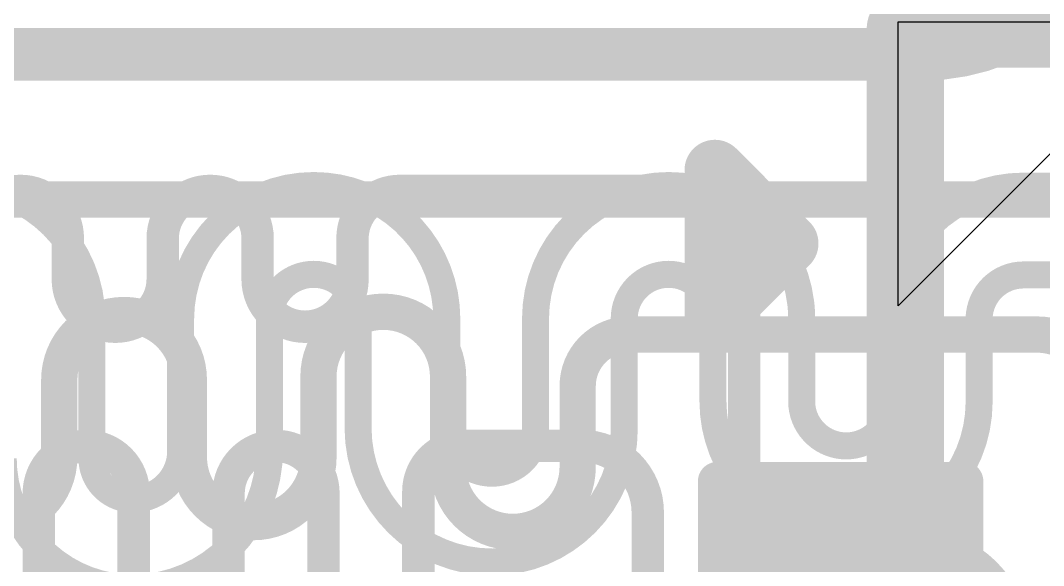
# Model space of a CAD drawing. Header units: inches. Extents: x -6 to 284, y -12 to 154.
# Drawn here: x 65.812 to 69.181, y 14.544 to 16.337 of the extents above; entities that cross this region are included whole.
import ezdxf

# ---------------------------------------------------------------- set-up
doc = ezdxf.new("R2010")
doc.units = ezdxf.units.IN
for name, color, linetype in [('Bottom Layer', 5, 'Continuous'), ('Bottom Overlay', 54, 'Continuous'), ('Bottom Paste', 16, 'Continuous'), ('Bottom Solder', 6, 'Continuous'), ('Signal L1', 76, 'Continuous'), ('Signal L2', 6, 'Continuous'), ('Top Layer', 1, 'Continuous'), ('Top Overlay', 2, 'Continuous')]:
    doc.layers.add(name, color=color, linetype=linetype)

# ---------------------------------------------------------------- blocks, each defined once
blk = doc.blocks.new('C___0402_B_100')
at = {"layer": 'Bottom Layer'}
for points in [[(-0.2413, 0.3175), (-0.2412999999999999, -0.3175), (-0.6985, -0.3175), (-0.6985, 0.3175)], [(0.6985, 0.3175), (0.6985, -0.3175), (0.2413, -0.3175), (0.2412999999999999, 0.3175)]]:
    blk.add_hatch(color=5, dxfattribs=at).paths.add_polyline_path(points)
at = {"layer": 'Bottom Paste'}
for points in [[(-0.2413, 0.3175), (-0.2412999999999999, -0.3175), (-0.6985, -0.3175), (-0.6985, 0.3175)], [(0.6985, 0.3175), (0.6985, -0.3175), (0.2413, -0.3175), (0.2412999999999999, 0.3175)]]:
    blk.add_hatch(color=16, dxfattribs=at).paths.add_polyline_path(points)
at = {"layer": 'Bottom Solder'}
for points in [[(-0.18130012, 0.37749988), (-0.18130012, -0.37749988), (-0.7584998799999999, -0.37749988), (-0.7584998799999999, 0.37749988)], [(0.7584998799999999, 0.37749988), (0.7584998799999999, -0.37749988), (0.18130012, -0.37749988), (0.18130012, 0.37749988)]]:
    blk.add_hatch(color=6, dxfattribs=at).paths.add_polyline_path(points)
at = {"layer": 'Bottom Overlay'}
for points in [[(-0.7874, -0.4064, 0.127, 0.127, 0), (-0.7874, 0.4064, 0.127, 0.127, 0)], [(-0.2794, 0.4064, 0.127, 0.127, 0), (-0.7874, 0.4064, 0.127, 0.127, 0)], [(0.7874, 0.4064, 0.127, 0.127, 0), (0.2794, 0.4064, 0.127, 0.127, 0)], [(0.7874, -0.4064, 0.127, 0.127, 0), (0.7874, 0.4064, 0.127, 0.127, 0)], [(-0.2794, -0.4064, 0.127, 0.127, 0), (-0.7874, -0.4064, 0.127, 0.127, 0)], [(0.7874, -0.4064, 0.127, 0.127, 0), (0.2794, -0.4064, 0.127, 0.127, 0)]]:
    blk.add_lwpolyline(points, format="xyseb", dxfattribs=at)
for points in [[(-0.8191499999999999, 0.4064, 0.0635, 0.0635, 1), (-0.7556499999999999, 0.4064, 0.0635, 0.0635, 1)], [(-0.8191499999999999, 0.4064, 0.0635, 0.0635, 1), (-0.7556499999999999, 0.4064, 0.0635, 0.0635, 1)], [(-0.31115, 0.4064, 0.0635, 0.0635, 1), (-0.24765, 0.4064, 0.0635, 0.0635, 1)], [(0.24765, 0.4064, 0.0635, 0.0635, 1), (0.31115, 0.4064, 0.0635, 0.0635, 1)], [(0.7556499999999999, 0.4064, 0.0635, 0.0635, 1), (0.8191499999999999, 0.4064, 0.0635, 0.0635, 1)], [(0.7556499999999999, 0.4064, 0.0635, 0.0635, 1), (0.8191499999999999, 0.4064, 0.0635, 0.0635, 1)], [(-0.8191499999999999, -0.4064, 0.0635, 0.0635, 1), (-0.7556499999999999, -0.4064, 0.0635, 0.0635, 1)], [(-0.8191499999999999, -0.4064, 0.0635, 0.0635, 1), (-0.7556499999999999, -0.4064, 0.0635, 0.0635, 1)], [(-0.31115, -0.4064, 0.0635, 0.0635, 1), (-0.24765, -0.4064, 0.0635, 0.0635, 1)], [(0.24765, -0.4064, 0.0635, 0.0635, 1), (0.31115, -0.4064, 0.0635, 0.0635, 1)], [(0.7556499999999999, -0.4064, 0.0635, 0.0635, 1), (0.8191499999999999, -0.4064, 0.0635, 0.0635, 1)], [(0.7556499999999999, -0.4064, 0.0635, 0.0635, 1), (0.8191499999999999, -0.4064, 0.0635, 0.0635, 1)]]:
    blk.add_lwpolyline(points, format="xyseb", close=True, dxfattribs=at)
blk = doc.blocks.new('200_WFBGA__10_15__127')
at = {"layer": 'Top Overlay'}
for p, q in [((-4.16528504, 7.599984799999999), (-5.099989799999999, 6.66528004)), ((-5.099989799999999, 6.66528004), (-5.099989799999999, 7.599984799999999)), ((-5.099989799999999, 7.599984799999999), (-4.16528504, 7.599984799999999))]:
    blk.add_line(p, q, dxfattribs=at)
for points in [[(-5.07619, 7.576185, 0.254, 0.254, 0), (5.07619, 7.576185, 0.254, 0.254, 0)], [(-5.07619, -7.576185, 0.254, 0.254, 0), (-5.07619, 7.576185, 0.254, 0.254, 0)], [(-5.703021359999999, 6.64750512, 0.127, 0.127, 0), (-5.703021359999999, 7.1116952, 0.127, 0.127, 0)], [(-5.703021359999999, 7.1116952, 0.127, 0.127, 0), (-5.46194488, 6.87061872, 0.127, 0.127, 0)]]:
    blk.add_lwpolyline(points, format="xyseb", dxfattribs=at)
for points in [[(-5.13969, 7.576185, 0.127, 0.127, 1), (-5.01269, 7.576185, 0.127, 0.127, 1)], [(-5.13969, 7.576185, 0.127, 0.127, 1), (-5.01269, 7.576185, 0.127, 0.127, 1)], [(-5.73477136, 7.1116952, 0.0635, 0.0635, 1), (-5.67127136, 7.1116952, 0.0635, 0.0635, 1)], [(-5.73477136, 7.1116952, 0.0635, 0.0635, 1), (-5.67127136, 7.1116952, 0.0635, 0.0635, 1)], [(-5.49369488, 6.87061872, 0.0635, 0.0635, 1), (-5.43019488, 6.87061872, 0.0635, 0.0635, 1)], [(-5.73477136, 6.64750512, 0.0635, 0.0635, 1), (-5.67127136, 6.64750512, 0.0635, 0.0635, 1)]]:
    blk.add_lwpolyline(points, format="xyseb", close=True, dxfattribs=at)

msp = doc.modelspace()

# ---------------------------------------------------------------- linework, layer by layer
at = {"layer": 'Signal L1'}
for points in [[(64.46304862, 16.22528886, 0.11938, 0.11938, -0.1989316576919468), (65.8248874, 16.78944318, 0.11938, 0.11938, 0)], [(64.64676682, 15.97037954, 0.11938, 0.11938, -0.1989401134052115), (65.85534962, 16.47106942, 0.11938, 0.11938, 0)], [(65.60958937999999, 15.7923611, 0.08889999999999999, 0.08889999999999999, -0.4127659453967648), (66.04773176, 15.35638026, 0.08889999999999999, 0.08889999999999999, 0)], [(66.33983429999999, 15.35623802, 0.08889999999999999, 0.08889999999999999, -0.4142016768322217), (66.77798175999999, 15.7943677, 0.08889999999999999, 0.08889999999999999, 0)], [(66.77798175999999, 15.7943677, 0.08889999999999999, 0.08889999999999999, 0), (66.7779843, 15.7943677, 0.08889999999999999, 0.08889999999999999, 0)], [(66.7779843, 15.7943677, 0.08889999999999999, 0.08889999999999999, -0.4142135623730951), (67.21613176, 15.35622024, 0.08889999999999999, 0.08889999999999999, 0)], [(67.50822921999999, 15.35622024, 0.08889999999999999, 0.08889999999999999, -0.4142135623730951), (67.94637668, 15.7943677, 0.08889999999999999, 0.08889999999999999, 0)], [(67.94637668, 15.7943677, 0.08889999999999999, 0.08889999999999999, 0), (67.94637922, 15.7943677, 0.08889999999999999, 0.08889999999999999, 0)], [(67.94637922, 15.7943677, 0.08889999999999999, 0.08889999999999999, -0.3794560959771772), (68.38136946, 15.4087195, 0.08889999999999999, 0.08889999999999999, 0)], [(68.68005821999999, 15.40895826, 0.08889999999999999, 0.08889999999999999, -0.3779802838747051), (69.1147716, 15.7923611, 0.08889999999999999, 0.08889999999999999, 0)], [(69.1147716, 15.7923611, 0.08889999999999999, 0.08889999999999999, 0), (69.58513388, 15.7923611, 0.08889999999999999, 0.08889999999999999, 0)], [(66.6319343, 15.35622024, 0.08889999999999999, 0.08889999999999999, -0.4142135623730951), (66.77798175999999, 15.5022677, 0.08889999999999999, 0.08889999999999999, 0)], [(66.77798175999999, 15.5022677, 0.08889999999999999, 0.08889999999999999, 0), (66.7779843, 15.5022677, 0.08889999999999999, 0.08889999999999999, 0)], [(66.7779843, 15.5022677, 0.08889999999999999, 0.08889999999999999, -0.4142135623730951), (66.92403176, 15.35622024, 0.08889999999999999, 0.08889999999999999, 0)], [(67.80032922, 15.35622024, 0.08889999999999999, 0.08889999999999999, -0.4142135623730951), (67.94637668, 15.5022677, 0.08889999999999999, 0.08889999999999999, 0)], [(67.94637668, 15.5022677, 0.08889999999999999, 0.08889999999999999, 0), (67.94637922, 15.5022677, 0.08889999999999999, 0.08889999999999999, 0)], [(67.94637922, 15.5022677, 0.08889999999999999, 0.08889999999999999, -0.3794585934418681), (68.09137512, 15.3737183, 0.08889999999999999, 0.08889999999999999, 0)], [(68.96986967999999, 15.37245846, 0.08889999999999999, 0.08889999999999999, -0.2704348136034744), (69.05937166, 15.48934164, 0.08889999999999999, 0.08889999999999999, 0)], [(69.05937166, 15.48934164, 0.08889999999999999, 0.08889999999999999, -0.09757249841194042), (69.11476905999999, 15.50025602, 0.08889999999999999, 0.08889999999999999, 0)], [(69.11476905999999, 15.50025602, 0.08889999999999999, 0.08889999999999999, 0), (69.23376298, 15.50025602, 0.08889999999999999, 0.08889999999999999, 0)], [(68.38136946, 15.40871696, 0.08889999999999999, 0.08889999999999999, -0.0005651670927285761), (68.38140756, 15.4083893, 0.08889999999999999, 0.08889999999999999, 0)], [(68.38140756, 15.4083893, 0.08889999999999999, 0.08889999999999999, -0.0166281579225757), (68.38362244, 15.38315186, 0.08889999999999999, 0.08889999999999999, 0)], [(68.3836199, 15.38314932, 0.08889999999999999, 0.08889999999999999, 0), (68.38389168, 15.3781252, 0.08889999999999999, 0.08889999999999999, 0)], [(68.67747757999999, 15.38006322, 0.08889999999999999, 0.08889999999999999, 0), (68.67776968, 15.38479016, 0.08889999999999999, 0.08889999999999999, 0)], [(68.67777222, 15.38479016, 0.08889999999999999, 0.08889999999999999, -0.01593282063805416), (68.68005314, 15.40895826, 0.08889999999999999, 0.08889999999999999, 0)], [(66.04773176, 15.35637772, 0.08889999999999999, 0.08889999999999999, -0.001234801828185311), (66.04773684, 15.35421364, 0.08889999999999999, 0.08889999999999999, 0)], [(66.04773684, 15.29150358, 0.08889999999999999, 0.08889999999999999, 0), (66.04773684, 15.35421364, 0.08889999999999999, 0.08889999999999999, 0)], [(66.33983429999999, 15.26732278, 0.08889999999999999, 0.08889999999999999, 0), (66.33983429999999, 15.35623802, 0.08889999999999999, 0.08889999999999999, 0)], [(66.6319343, 15.26732278, 0.08889999999999999, 0.08889999999999999, 0), (66.6319343, 15.35622024, 0.08889999999999999, 0.08889999999999999, 0)], [(66.92403176, 15.27625342, 0.08889999999999999, 0.08889999999999999, 0), (66.92403176, 15.35622024, 0.08889999999999999, 0.08889999999999999, 0)], [(67.21613176, 15.27625342, 0.08889999999999999, 0.08889999999999999, 0), (67.21613176, 15.35622024, 0.08889999999999999, 0.08889999999999999, 0)], [(67.50822921999999, 14.99132892, 0.08889999999999999, 0.08889999999999999, 0), (67.50822921999999, 15.35622024, 0.08889999999999999, 0.08889999999999999, 0)], [(67.80032922, 14.99132892, 0.08889999999999999, 0.08889999999999999, 0), (67.80032922, 15.35622024, 0.08889999999999999, 0.08889999999999999, 0)], [(68.09137258, 15.37371576, 0.08889999999999999, 0.08889999999999999, -0.01810830934603164), (68.0919517, 15.3673048, 0.08889999999999999, 0.08889999999999999, 0)], [(68.09194916, 15.3673048, 0.08889999999999999, 0.08889999999999999, 0), (68.09232254, 15.3604468, 0.08889999999999999, 0.08889999999999999, 0)], [(68.09232254, 15.3604468, 0.08889999999999999, 0.08889999999999999, -0.01189090012118315), (68.09242413999999, 15.35622024, 0.08889999999999999, 0.08889999999999999, 0)], [(68.0924216, 15.08445802, 0.08889999999999999, 0.08889999999999999, 0), (68.09242413999999, 15.35622024, 0.08889999999999999, 0.08889999999999999, 0)], [(68.38389422, 15.3781252, 0.08889999999999999, 0.08889999999999999, -0.01438400683741753), (68.38452414, 15.3562177, 0.08889999999999999, 0.08889999999999999, 0)], [(68.3845216, 15.08460026, 0.08889999999999999, 0.08889999999999999, 0), (68.3845216, 15.3562177, 0.08889999999999999, 0.08889999999999999, 0)], [(68.67672066, 15.08249968, 0.08889999999999999, 0.08889999999999999, 0), (68.67672574, 15.35612626, 0.08889999999999999, 0.08889999999999999, 0)], [(68.67672574, 15.35612626, 0.08889999999999999, 0.08889999999999999, -0.01571827745278037), (68.67747757999999, 15.38006322, 0.08889999999999999, 0.08889999999999999, 0)], [(68.96881812, 15.08169196, 0.08889999999999999, 0.08889999999999999, 0), (68.96882574, 15.35612626, 0.08889999999999999, 0.08889999999999999, 0)], [(68.96882574, 15.35612626, 0.08889999999999999, 0.08889999999999999, -0.0157258533578328), (68.96900099999999, 15.36171426, 0.08889999999999999, 0.08889999999999999, 0)], [(68.96900099999999, 15.36171426, 0.08889999999999999, 0.08889999999999999, 0), (68.96930579999999, 15.36664186, 0.08889999999999999, 0.08889999999999999, 0)], [(68.96930834, 15.36664186, 0.08889999999999999, 0.08889999999999999, -0.01426159476818033), (68.96977061999999, 15.37169138, 0.08889999999999999, 0.08889999999999999, 0)], [(68.96986713999999, 15.37245846, 0.08889999999999999, 0.08889999999999999, -0.001323961259400414), (68.96977061999999, 15.37169138, 0.08889999999999999, 0.08889999999999999, 0)], [(66.04772413999999, 15.27584448, 0.08889999999999999, 0.08889999999999999, 0), (66.0477343, 15.29140706, 0.08889999999999999, 0.08889999999999999, 0)], [(66.04773684, 15.29150358, 0.08889999999999999, 0.08889999999999999, -0.0001652202421495147), (66.04773684, 15.29140706, 0.08889999999999999, 0.08889999999999999, 0)], [(66.04772413999999, 14.89750894, 0.08889999999999999, 0.08889999999999999, 0), (66.04772668, 15.2757886, 0.08889999999999999, 0.08889999999999999, 0)], [(66.04772668, 15.2757886, 0.08889999999999999, 0.08889999999999999, -0.0001571428377404546), (66.04772668, 15.27584448, 0.08889999999999999, 0.08889999999999999, 0)], [(66.33983176, 14.92041466, 0.08889999999999999, 0.08889999999999999, 0), (66.33983429999999, 15.26732278, 0.08889999999999999, 0.08889999999999999, 0)], [(66.63193175999999, 14.9204172, 0.08889999999999999, 0.08889999999999999, 0), (66.63193175999999, 15.2673177, 0.08889999999999999, 0.08889999999999999, 0)], [(66.92402668, 15.2134062, 0.08889999999999999, 0.08889999999999999, 0), (66.92402922, 15.27502914, 0.08889999999999999, 0.08889999999999999, 0)], [(66.92403176, 15.27502914, 0.08889999999999999, 0.08889999999999999, -0.001045646495401571), (66.92402922, 15.27625088, 0.08889999999999999, 0.08889999999999999, 0)], [(67.21612922, 15.2134062, 0.08889999999999999, 0.08889999999999999, 0), (67.21613176, 15.2762458, 0.08889999999999999, 0.08889999999999999, 0)], [(66.92402414, 14.99467156, 0.08889999999999999, 0.08889999999999999, 0), (66.92402668, 15.21340366, 0.08889999999999999, 0.08889999999999999, 0)], [(67.21612667999999, 15.2134062, 0.08889999999999999, 0.08889999999999999, 0), (67.21612922, 15.2134062, 0.08889999999999999, 0.08889999999999999, 0)], [(67.21612667999999, 14.99556056, 0.08889999999999999, 0.08889999999999999, 0), (67.21612667999999, 15.2134062, 0.08889999999999999, 0.08889999999999999, 0)], [(68.53333511999999, 14.64573906, 0.08889999999999999, 0.08889999999999999, -0.4152917394576129), (68.0924216, 15.08445802, 0.08889999999999999, 0.08889999999999999, 0)], [(68.5320321, 14.93783398, 0.08889999999999999, 0.08889999999999999, -0.4151202918377266), (68.3845216, 15.08460026, 0.08889999999999999, 0.08889999999999999, 0)], [(68.67672066, 15.08249968, 0.08889999999999999, 0.08889999999999999, -0.4114932975357171), (68.5320321, 14.93783652, 0.08889999999999999, 0.08889999999999999, 0)], [(68.96882065999999, 15.08169196, 0.08889999999999999, 0.08889999999999999, -0.4118974881486494), (68.53333511999999, 14.64573906, 0.08889999999999999, 0.08889999999999999, 0)], [(67.36617464, 14.55588402, 0.08889999999999999, 0.08889999999999999, -0.4136332476461234), (66.92402668, 14.99467156, 0.08889999999999999, 0.08889999999999999, 0)], [(67.21612667999999, 14.99555802, 0.08889999999999999, 0.08889999999999999, 0), (67.21612667999999, 14.99556056, 0.08889999999999999, 0.08889999999999999, 0)], [(67.36531612, 14.84798148, 0.08889999999999999, 0.08889999999999999, -0.4125497205692377), (67.21612667999999, 14.99555802, 0.08889999999999999, 0.08889999999999999, 0)], [(67.50822921999999, 14.99132892, 0.08889999999999999, 0.08889999999999999, -0.4133263824362432), (67.36531612, 14.84798148, 0.08889999999999999, 0.08889999999999999, 0)], [(67.80032922, 14.99132892, 0.08889999999999999, 0.08889999999999999, -0.4133442209513143), (67.36617464, 14.55588402, 0.08889999999999999, 0.08889999999999999, 0)], [(66.33983429999999, 14.92041466, 0.08889999999999999, 0.08889999999999999, -0.4070414863833012), (66.18581632, 14.76254858, 0.08889999999999999, 0.08889999999999999, 0)], [(66.6319343, 14.9204172, 0.08889999999999999, 0.08889999999999999, -0.4088900454079216), (66.19013686, 14.47047398, 0.08889999999999999, 0.08889999999999999, 0)], [(66.18955265999999, 14.4704689, 0.08889999999999999, 0.08889999999999999, -0.4186472803404516), (65.75562414, 14.8973794, 0.08889999999999999, 0.08889999999999999, 0)], [(66.18579091999999, 14.76254858, 0.08889999999999999, 0.08889999999999999, -0.4203499186341583), (66.04772413999999, 14.89750894, 0.08889999999999999, 0.08889999999999999, 0)], [(66.18579091999999, 14.76254858, 0.08889999999999999, 0.08889999999999999, -4.347259149497177e-05), (66.18581632, 14.76254858, 0.08889999999999999, 0.08889999999999999, 0)]]:
    msp.add_lwpolyline(points, format="xyseb", dxfattribs=at)
for points in [[(66.75575676, 15.7943677, 0.04445, 0.04445, 1), (66.80020676, 15.7943677, 0.04445, 0.04445, 1)], [(66.75575676, 15.7943677, 0.04445, 0.04445, 1), (66.80020676, 15.7943677, 0.04445, 0.04445, 1)], [(66.7557593, 15.7943677, 0.04445, 0.04445, 1), (66.80020929999999, 15.7943677, 0.04445, 0.04445, 1)], [(66.7557593, 15.7943677, 0.04445, 0.04445, 1), (66.80020929999999, 15.7943677, 0.04445, 0.04445, 1)], [(67.92415168, 15.7943677, 0.04445, 0.04445, 1), (67.96860168, 15.7943677, 0.04445, 0.04445, 1)], [(67.92415168, 15.7943677, 0.04445, 0.04445, 1), (67.96860168, 15.7943677, 0.04445, 0.04445, 1)], [(67.92415421999999, 15.7943677, 0.04445, 0.04445, 1), (67.96860421999999, 15.7943677, 0.04445, 0.04445, 1)], [(67.92415421999999, 15.7943677, 0.04445, 0.04445, 1), (67.96860421999999, 15.7943677, 0.04445, 0.04445, 1)], [(69.09254659999999, 15.7923611, 0.04445, 0.04445, 1), (69.13699659999999, 15.7923611, 0.04445, 0.04445, 1)], [(69.09254659999999, 15.7923611, 0.04445, 0.04445, 1), (69.13699659999999, 15.7923611, 0.04445, 0.04445, 1)], [(66.75575676, 15.5022677, 0.04445, 0.04445, 1), (66.80020676, 15.5022677, 0.04445, 0.04445, 1)], [(66.75575676, 15.5022677, 0.04445, 0.04445, 1), (66.80020676, 15.5022677, 0.04445, 0.04445, 1)], [(66.7557593, 15.5022677, 0.04445, 0.04445, 1), (66.80020929999999, 15.5022677, 0.04445, 0.04445, 1)], [(66.7557593, 15.5022677, 0.04445, 0.04445, 1), (66.80020929999999, 15.5022677, 0.04445, 0.04445, 1)], [(67.92415168, 15.5022677, 0.04445, 0.04445, 1), (67.96860168, 15.5022677, 0.04445, 0.04445, 1)], [(67.92415168, 15.5022677, 0.04445, 0.04445, 1), (67.96860168, 15.5022677, 0.04445, 0.04445, 1)], [(67.92415421999999, 15.5022677, 0.04445, 0.04445, 1), (67.96860421999999, 15.5022677, 0.04445, 0.04445, 1)], [(67.92415421999999, 15.5022677, 0.04445, 0.04445, 1), (67.96860421999999, 15.5022677, 0.04445, 0.04445, 1)], [(69.03714665999999, 15.48934164, 0.04445, 0.04445, 1), (69.08159666, 15.48934164, 0.04445, 0.04445, 1)], [(69.03714665999999, 15.48934164, 0.04445, 0.04445, 1), (69.08159666, 15.48934164, 0.04445, 0.04445, 1)], [(69.09254406, 15.50025602, 0.04445, 0.04445, 1), (69.13699405999999, 15.50025602, 0.04445, 0.04445, 1)], [(69.09254406, 15.50025602, 0.04445, 0.04445, 1), (69.13699405999999, 15.50025602, 0.04445, 0.04445, 1)], [(68.35914446, 15.4087195, 0.04445, 0.04445, 1), (68.40359446, 15.4087195, 0.04445, 0.04445, 1)], [(68.35914446, 15.40871696, 0.04445, 0.04445, 1), (68.40359446, 15.40871696, 0.04445, 0.04445, 1)], [(68.35918256000001, 15.4083893, 0.04445, 0.04445, 1), (68.40363256, 15.4083893, 0.04445, 0.04445, 1)], [(68.35918256000001, 15.4083893, 0.04445, 0.04445, 1), (68.40363256, 15.4083893, 0.04445, 0.04445, 1)], [(68.36139490000001, 15.38314932, 0.04445, 0.04445, 1), (68.4058449, 15.38314932, 0.04445, 0.04445, 1)], [(68.36139743999999, 15.38315186, 0.04445, 0.04445, 1), (68.40584744, 15.38315186, 0.04445, 0.04445, 1)], [(68.65554467999999, 15.38479016, 0.04445, 0.04445, 1), (68.69999467999999, 15.38479016, 0.04445, 0.04445, 1)], [(68.65554722, 15.38479016, 0.04445, 0.04445, 1), (68.69999722, 15.38479016, 0.04445, 0.04445, 1)], [(68.65782814, 15.40895826, 0.04445, 0.04445, 1), (68.70227814, 15.40895826, 0.04445, 0.04445, 1)], [(68.65783321999999, 15.40895826, 0.04445, 0.04445, 1), (68.70228321999998, 15.40895826, 0.04445, 0.04445, 1)], [(66.02550676, 15.35638026, 0.04445, 0.04445, 1), (66.06995676, 15.35638026, 0.04445, 0.04445, 1)], [(66.02550676, 15.35637772, 0.04445, 0.04445, 1), (66.06995676, 15.35637772, 0.04445, 0.04445, 1)], [(66.02551184, 15.35421364, 0.04445, 0.04445, 1), (66.06996183999999, 15.35421364, 0.04445, 0.04445, 1)], [(66.02551184, 15.35421364, 0.04445, 0.04445, 1), (66.06996183999999, 15.35421364, 0.04445, 0.04445, 1)], [(66.3176093, 15.35623802, 0.04445, 0.04445, 1), (66.3620593, 15.35623802, 0.04445, 0.04445, 1)], [(66.3176093, 15.35623802, 0.04445, 0.04445, 1), (66.3620593, 15.35623802, 0.04445, 0.04445, 1)], [(66.60970929999999, 15.35622024, 0.04445, 0.04445, 1), (66.65415929999999, 15.35622024, 0.04445, 0.04445, 1)], [(66.60970929999999, 15.35622024, 0.04445, 0.04445, 1), (66.65415929999999, 15.35622024, 0.04445, 0.04445, 1)], [(66.90180676, 15.35622024, 0.04445, 0.04445, 1), (66.94625676, 15.35622024, 0.04445, 0.04445, 1)], [(66.90180676, 15.35622024, 0.04445, 0.04445, 1), (66.94625676, 15.35622024, 0.04445, 0.04445, 1)], [(67.19390675999999, 15.35622024, 0.04445, 0.04445, 1), (67.23835676, 15.35622024, 0.04445, 0.04445, 1)], [(67.19390675999999, 15.35622024, 0.04445, 0.04445, 1), (67.23835676, 15.35622024, 0.04445, 0.04445, 1)], [(67.48600422, 15.35622024, 0.04445, 0.04445, 1), (67.53045422, 15.35622024, 0.04445, 0.04445, 1)], [(67.48600422, 15.35622024, 0.04445, 0.04445, 1), (67.53045422, 15.35622024, 0.04445, 0.04445, 1)], [(67.77810422, 15.35622024, 0.04445, 0.04445, 1), (67.82255422, 15.35622024, 0.04445, 0.04445, 1)], [(67.77810422, 15.35622024, 0.04445, 0.04445, 1), (67.82255422, 15.35622024, 0.04445, 0.04445, 1)], [(68.06914757999999, 15.37371576, 0.04445, 0.04445, 1), (68.11359757999999, 15.37371576, 0.04445, 0.04445, 1)], [(68.06915011999999, 15.3737183, 0.04445, 0.04445, 1), (68.11360011999999, 15.3737183, 0.04445, 0.04445, 1)], [(68.06972415999999, 15.3673048, 0.04445, 0.04445, 1), (68.11417416, 15.3673048, 0.04445, 0.04445, 1)], [(68.0697267, 15.3673048, 0.04445, 0.04445, 1), (68.1141767, 15.3673048, 0.04445, 0.04445, 1)], [(68.07009754, 15.3604468, 0.04445, 0.04445, 1), (68.11454754, 15.3604468, 0.04445, 0.04445, 1)], [(68.07009754, 15.3604468, 0.04445, 0.04445, 1), (68.11454754, 15.3604468, 0.04445, 0.04445, 1)], [(68.07019913999999, 15.35622024, 0.04445, 0.04445, 1), (68.11464914, 15.35622024, 0.04445, 0.04445, 1)], [(68.07019913999999, 15.35622024, 0.04445, 0.04445, 1), (68.11464914, 15.35622024, 0.04445, 0.04445, 1)], [(68.36166668, 15.3781252, 0.04445, 0.04445, 1), (68.40611668, 15.3781252, 0.04445, 0.04445, 1)], [(68.36166922, 15.3781252, 0.04445, 0.04445, 1), (68.40611922, 15.3781252, 0.04445, 0.04445, 1)], [(68.3622966, 15.3562177, 0.04445, 0.04445, 1), (68.4067466, 15.3562177, 0.04445, 0.04445, 1)], [(68.36229914, 15.3562177, 0.04445, 0.04445, 1), (68.40674914, 15.3562177, 0.04445, 0.04445, 1)], [(68.65450074, 15.35612626, 0.04445, 0.04445, 1), (68.69895074, 15.35612626, 0.04445, 0.04445, 1)], [(68.65450074, 15.35612626, 0.04445, 0.04445, 1), (68.69895074, 15.35612626, 0.04445, 0.04445, 1)], [(68.65525258, 15.38006322, 0.04445, 0.04445, 1), (68.69970258, 15.38006322, 0.04445, 0.04445, 1)], [(68.65525258, 15.38006322, 0.04445, 0.04445, 1), (68.69970258, 15.38006322, 0.04445, 0.04445, 1)], [(68.94660074, 15.35612626, 0.04445, 0.04445, 1), (68.99105073999999, 15.35612626, 0.04445, 0.04445, 1)], [(68.94660074, 15.35612626, 0.04445, 0.04445, 1), (68.99105073999999, 15.35612626, 0.04445, 0.04445, 1)], [(68.946776, 15.36171426, 0.04445, 0.04445, 1), (68.991226, 15.36171426, 0.04445, 0.04445, 1)], [(68.946776, 15.36171426, 0.04445, 0.04445, 1), (68.991226, 15.36171426, 0.04445, 0.04445, 1)], [(68.9470808, 15.36664186, 0.04445, 0.04445, 1), (68.99153079999999, 15.36664186, 0.04445, 0.04445, 1)], [(68.94708333999999, 15.36664186, 0.04445, 0.04445, 1), (68.99153333999999, 15.36664186, 0.04445, 0.04445, 1)], [(68.94754562, 15.37169138, 0.04445, 0.04445, 1), (68.99199562, 15.37169138, 0.04445, 0.04445, 1)], [(68.94754562, 15.37169138, 0.04445, 0.04445, 1), (68.99199562, 15.37169138, 0.04445, 0.04445, 1)], [(68.94764214, 15.37245846, 0.04445, 0.04445, 1), (68.99209214, 15.37245846, 0.04445, 0.04445, 1)], [(68.94764468, 15.37245846, 0.04445, 0.04445, 1), (68.99209468, 15.37245846, 0.04445, 0.04445, 1)], [(66.0255093, 15.29140706, 0.04445, 0.04445, 1), (66.06995930000001, 15.29140706, 0.04445, 0.04445, 1)], [(66.02551184, 15.29150358, 0.04445, 0.04445, 1), (66.06996183999999, 15.29150358, 0.04445, 0.04445, 1)], [(66.02551184, 15.29150358, 0.04445, 0.04445, 1), (66.06996183999999, 15.29150358, 0.04445, 0.04445, 1)], [(66.02551184, 15.29140706, 0.04445, 0.04445, 1), (66.06996183999999, 15.29140706, 0.04445, 0.04445, 1)], [(66.02549914, 15.27584448, 0.04445, 0.04445, 1), (66.06994913999999, 15.27584448, 0.04445, 0.04445, 1)], [(66.02550167999999, 15.27584448, 0.04445, 0.04445, 1), (66.06995167999999, 15.27584448, 0.04445, 0.04445, 1)], [(66.02550167999999, 15.2757886, 0.04445, 0.04445, 1), (66.06995167999999, 15.2757886, 0.04445, 0.04445, 1)], [(66.02550167999999, 15.2757886, 0.04445, 0.04445, 1), (66.06995167999999, 15.2757886, 0.04445, 0.04445, 1)], [(66.3176093, 15.26732278, 0.04445, 0.04445, 1), (66.3620593, 15.26732278, 0.04445, 0.04445, 1)], [(66.3176093, 15.26732278, 0.04445, 0.04445, 1), (66.3620593, 15.26732278, 0.04445, 0.04445, 1)], [(66.60970676, 15.2673177, 0.04445, 0.04445, 1), (66.65415675999999, 15.2673177, 0.04445, 0.04445, 1)], [(66.60970929999999, 15.26732278, 0.04445, 0.04445, 1), (66.65415929999999, 15.26732278, 0.04445, 0.04445, 1)], [(66.90180422, 15.27625088, 0.04445, 0.04445, 1), (66.94625422, 15.27625088, 0.04445, 0.04445, 1)], [(66.90180422, 15.27502914, 0.04445, 0.04445, 1), (66.94625422, 15.27502914, 0.04445, 0.04445, 1)], [(66.90180676, 15.27625342, 0.04445, 0.04445, 1), (66.94625676, 15.27625342, 0.04445, 0.04445, 1)], [(66.90180676, 15.27502914, 0.04445, 0.04445, 1), (66.94625676, 15.27502914, 0.04445, 0.04445, 1)], [(67.19390675999999, 15.27625342, 0.04445, 0.04445, 1), (67.23835676, 15.27625342, 0.04445, 0.04445, 1)], [(67.19390675999999, 15.2762458, 0.04445, 0.04445, 1), (67.23835676, 15.2762458, 0.04445, 0.04445, 1)], [(66.90180167999999, 15.2134062, 0.04445, 0.04445, 1), (66.94625168, 15.2134062, 0.04445, 0.04445, 1)], [(66.90180167999999, 15.21340366, 0.04445, 0.04445, 1), (66.94625168, 15.21340366, 0.04445, 0.04445, 1)], [(67.19390168, 15.2134062, 0.04445, 0.04445, 1), (67.23835168, 15.2134062, 0.04445, 0.04445, 1)], [(67.19390168, 15.2134062, 0.04445, 0.04445, 1), (67.23835168, 15.2134062, 0.04445, 0.04445, 1)], [(67.19390422, 15.2134062, 0.04445, 0.04445, 1), (67.23835421999999, 15.2134062, 0.04445, 0.04445, 1)], [(67.19390422, 15.2134062, 0.04445, 0.04445, 1), (67.23835421999999, 15.2134062, 0.04445, 0.04445, 1)], [(68.0701966, 15.08445802, 0.04445, 0.04445, 1), (68.1146466, 15.08445802, 0.04445, 0.04445, 1)], [(68.0701966, 15.08445802, 0.04445, 0.04445, 1), (68.1146466, 15.08445802, 0.04445, 0.04445, 1)], [(68.3622966, 15.08460026, 0.04445, 0.04445, 1), (68.4067466, 15.08460026, 0.04445, 0.04445, 1)], [(68.3622966, 15.08460026, 0.04445, 0.04445, 1), (68.4067466, 15.08460026, 0.04445, 0.04445, 1)], [(68.65449566, 15.08249968, 0.04445, 0.04445, 1), (68.69894565999999, 15.08249968, 0.04445, 0.04445, 1)], [(68.65449566, 15.08249968, 0.04445, 0.04445, 1), (68.69894565999999, 15.08249968, 0.04445, 0.04445, 1)], [(68.94659311999999, 15.08169196, 0.04445, 0.04445, 1), (68.99104312, 15.08169196, 0.04445, 0.04445, 1)], [(68.94659565999999, 15.08169196, 0.04445, 0.04445, 1), (68.99104566, 15.08169196, 0.04445, 0.04445, 1)], [(66.90179914, 14.99467156, 0.04445, 0.04445, 1), (66.94624913999999, 14.99467156, 0.04445, 0.04445, 1)], [(66.90180167999999, 14.99467156, 0.04445, 0.04445, 1), (66.94625168, 14.99467156, 0.04445, 0.04445, 1)], [(67.19390168, 14.99556056, 0.04445, 0.04445, 1), (67.23835168, 14.99556056, 0.04445, 0.04445, 1)], [(67.19390168, 14.99556056, 0.04445, 0.04445, 1), (67.23835168, 14.99556056, 0.04445, 0.04445, 1)], [(67.19390168, 14.99555802, 0.04445, 0.04445, 1), (67.23835168, 14.99555802, 0.04445, 0.04445, 1)], [(67.19390168, 14.99555802, 0.04445, 0.04445, 1), (67.23835168, 14.99555802, 0.04445, 0.04445, 1)], [(67.48600422, 14.99132892, 0.04445, 0.04445, 1), (67.53045422, 14.99132892, 0.04445, 0.04445, 1)], [(67.48600422, 14.99132892, 0.04445, 0.04445, 1), (67.53045422, 14.99132892, 0.04445, 0.04445, 1)], [(67.77810422, 14.99132892, 0.04445, 0.04445, 1), (67.82255422, 14.99132892, 0.04445, 0.04445, 1)], [(67.77810422, 14.99132892, 0.04445, 0.04445, 1), (67.82255422, 14.99132892, 0.04445, 0.04445, 1)], [(66.31760675999999, 14.92041466, 0.04445, 0.04445, 1), (66.36205676, 14.92041466, 0.04445, 0.04445, 1)], [(66.3176093, 14.92041466, 0.04445, 0.04445, 1), (66.3620593, 14.92041466, 0.04445, 0.04445, 1)], [(66.60970676, 14.9204172, 0.04445, 0.04445, 1), (66.65415675999999, 14.9204172, 0.04445, 0.04445, 1)], [(66.60970929999999, 14.9204172, 0.04445, 0.04445, 1), (66.65415929999999, 14.9204172, 0.04445, 0.04445, 1)], [(68.50980709999999, 14.93783652, 0.04445, 0.04445, 1), (68.5542571, 14.93783652, 0.04445, 0.04445, 1)], [(68.50980709999999, 14.93783398, 0.04445, 0.04445, 1), (68.5542571, 14.93783398, 0.04445, 0.04445, 1)], [(66.02549914, 14.89750894, 0.04445, 0.04445, 1), (66.06994913999999, 14.89750894, 0.04445, 0.04445, 1)], [(66.02549914, 14.89750894, 0.04445, 0.04445, 1), (66.06994913999999, 14.89750894, 0.04445, 0.04445, 1)], [(67.34309112, 14.84798148, 0.04445, 0.04445, 1), (67.38754112, 14.84798148, 0.04445, 0.04445, 1)], [(67.34309112, 14.84798148, 0.04445, 0.04445, 1), (67.38754112, 14.84798148, 0.04445, 0.04445, 1)], [(66.16356592, 14.76254858, 0.04445, 0.04445, 1), (66.20801592, 14.76254858, 0.04445, 0.04445, 1)], [(66.16356592, 14.76254858, 0.04445, 0.04445, 1), (66.20801592, 14.76254858, 0.04445, 0.04445, 1)], [(66.16359132, 14.76254858, 0.04445, 0.04445, 1), (66.20804132, 14.76254858, 0.04445, 0.04445, 1)], [(66.16359132, 14.76254858, 0.04445, 0.04445, 1), (66.20804132, 14.76254858, 0.04445, 0.04445, 1)], [(68.51111012, 14.64573906, 0.04445, 0.04445, 1), (68.55556012, 14.64573906, 0.04445, 0.04445, 1)], [(68.51111012, 14.64573906, 0.04445, 0.04445, 1), (68.55556012, 14.64573906, 0.04445, 0.04445, 1)], [(67.34394963999999, 14.55588402, 0.04445, 0.04445, 1), (67.38839963999999, 14.55588402, 0.04445, 0.04445, 1)], [(67.34394963999999, 14.55588402, 0.04445, 0.04445, 1), (67.38839963999999, 14.55588402, 0.04445, 0.04445, 1)]]:
    msp.add_lwpolyline(points, format="xyseb", close=True, dxfattribs=at)
at = {"layer": 'Signal L2'}
for points in [[(63.54423155999999, 16.25287326, 0.11938, 0.11938, 0), (71.51304975999999, 16.25287326, 0.11938, 0.11938, 0)], [(63.60327894, 15.74869342, 0.11938, 0.11938, 0), (70.06583395999999, 15.74869342, 0.11938, 0.11938, 0)], [(65.94016022, 15.15504462, 0.11938, 0.11938, -0.9999999999999999), (66.36688022, 15.15504462, 0.11938, 0.11938, 0)], [(66.79360022, 15.16585486, 0.11938, 0.11938, -0.9999999999999999), (67.22032022, 15.16585486, 0.11938, 0.11938, 0)], [(67.64704022, 15.13468398, 0.11938, 0.11938, -0.4142135623730951), (67.81654965999999, 15.30419342, 0.11938, 0.11938, 0)], [(67.81654965999999, 15.30419342, 0.11938, 0.11938, 0), (69.15994042, 15.30419342, 0.11938, 0.11938, 0)], [(69.15994042, 15.30419342, 0.11938, 0.11938, -0.2348025964037449), (69.3213371, 15.22397768, 0.11938, 0.11938, 0)], [(66.79360022, 14.9005671, 0.11938, 0.11938, 0), (66.79360022, 15.16585486, 0.11938, 0.11938, 0)], [(67.22032022, 14.86829894, 0.11938, 0.11938, 0), (67.22032022, 15.16585486, 0.11938, 0.11938, 0)], [(65.94016022, 14.9005671, 0.11938, 0.11938, 0), (65.94016022, 15.15504462, 0.11938, 0.11938, 0)], [(66.36688022, 14.9005671, 0.11938, 0.11938, 0), (66.36688022, 15.15504462, 0.11938, 0.11938, 0)], [(67.64704022, 14.86829894, 0.11938, 0.11938, 0), (67.64704022, 15.13468398, 0.11938, 0.11938, 0)], [(65.94016022, 14.9005671, 0.11938, 0.11938, -0.9999999999999999), (65.51344021999999, 14.9005671, 0.11938, 0.11938, 0)], [(66.79360022, 14.9005671, 0.11938, 0.11938, -0.9999999999999999), (66.36688022, 14.9005671, 0.11938, 0.11938, 0)], [(67.64704022, 14.86829894, 0.11938, 0.11938, -0.9999999999999999), (67.22032022, 14.86829894, 0.11938, 0.11938, 0)], [(68.19533732, 14.47132488, 0.11938, 0.11938, -0.2443117242358641), (68.45806222, 14.60784734, 0.11938, 0.11938, 0)], [(68.45806222, 14.60784734, 0.11938, 0.11938, 0), (68.75714214, 14.60784734, 0.11938, 0.11938, 0)], [(68.75714214, 14.60784734, 0.11938, 0.11938, -0.4142135623730951), (69.07819814, 14.28679134, 0.11938, 0.11938, 0)]]:
    msp.add_lwpolyline(points, format="xyseb", dxfattribs=at)
for points in [[(67.78670466, 15.30419342, 0.05969, 0.05969, 1), (67.84639466, 15.30419342, 0.05969, 0.05969, 1)], [(67.78670466, 15.30419342, 0.05969, 0.05969, 1), (67.84639466, 15.30419342, 0.05969, 0.05969, 1)], [(69.13009541999999, 15.30419342, 0.05969, 0.05969, 1), (69.18978541999999, 15.30419342, 0.05969, 0.05969, 1)], [(69.13009541999999, 15.30419342, 0.05969, 0.05969, 1), (69.18978541999999, 15.30419342, 0.05969, 0.05969, 1)], [(66.76375522, 15.16585486, 0.05969, 0.05969, 1), (66.82344522, 15.16585486, 0.05969, 0.05969, 1)], [(66.76375522, 15.16585486, 0.05969, 0.05969, 1), (66.82344522, 15.16585486, 0.05969, 0.05969, 1)], [(67.19047522, 15.16585486, 0.05969, 0.05969, 1), (67.25016522, 15.16585486, 0.05969, 0.05969, 1)], [(67.19047522, 15.16585486, 0.05969, 0.05969, 1), (67.25016522, 15.16585486, 0.05969, 0.05969, 1)], [(65.91031522, 15.15504462, 0.05969, 0.05969, 1), (65.97000521999999, 15.15504462, 0.05969, 0.05969, 1)], [(65.91031522, 15.15504462, 0.05969, 0.05969, 1), (65.97000521999999, 15.15504462, 0.05969, 0.05969, 1)], [(66.33703521999999, 15.15504462, 0.05969, 0.05969, 1), (66.39672522000001, 15.15504462, 0.05969, 0.05969, 1)], [(66.33703521999999, 15.15504462, 0.05969, 0.05969, 1), (66.39672522000001, 15.15504462, 0.05969, 0.05969, 1)], [(67.61719522, 15.13468398, 0.05969, 0.05969, 1), (67.67688522, 15.13468398, 0.05969, 0.05969, 1)], [(67.61719522, 15.13468398, 0.05969, 0.05969, 1), (67.67688522, 15.13468398, 0.05969, 0.05969, 1)], [(65.91031522, 14.9005671, 0.05969, 0.05969, 1), (65.97000521999999, 14.9005671, 0.05969, 0.05969, 1)], [(65.91031522, 14.9005671, 0.05969, 0.05969, 1), (65.97000521999999, 14.9005671, 0.05969, 0.05969, 1)], [(66.33703521999999, 14.9005671, 0.05969, 0.05969, 1), (66.39672522000001, 14.9005671, 0.05969, 0.05969, 1)], [(66.33703521999999, 14.9005671, 0.05969, 0.05969, 1), (66.39672522000001, 14.9005671, 0.05969, 0.05969, 1)], [(66.76375522, 14.9005671, 0.05969, 0.05969, 1), (66.82344522, 14.9005671, 0.05969, 0.05969, 1)], [(66.76375522, 14.9005671, 0.05969, 0.05969, 1), (66.82344522, 14.9005671, 0.05969, 0.05969, 1)], [(67.19047522, 14.86829894, 0.05969, 0.05969, 1), (67.25016522, 14.86829894, 0.05969, 0.05969, 1)], [(67.19047522, 14.86829894, 0.05969, 0.05969, 1), (67.25016522, 14.86829894, 0.05969, 0.05969, 1)], [(67.61719522, 14.86829894, 0.05969, 0.05969, 1), (67.67688522, 14.86829894, 0.05969, 0.05969, 1)], [(67.61719522, 14.86829894, 0.05969, 0.05969, 1), (67.67688522, 14.86829894, 0.05969, 0.05969, 1)], [(68.42821722, 14.60784734, 0.05969, 0.05969, 1), (68.48790722, 14.60784734, 0.05969, 0.05969, 1)], [(68.42821722, 14.60784734, 0.05969, 0.05969, 1), (68.48790722, 14.60784734, 0.05969, 0.05969, 1)], [(68.72729714, 14.60784734, 0.05969, 0.05969, 1), (68.78698714, 14.60784734, 0.05969, 0.05969, 1)], [(68.72729714, 14.60784734, 0.05969, 0.05969, 1), (68.78698714, 14.60784734, 0.05969, 0.05969, 1)]]:
    msp.add_lwpolyline(points, format="xyseb", close=True, dxfattribs=at)
at = {"layer": 'Top Layer'}
for points in [[(69.47980262, 16.88992558, 0.10414, 0.10414, -0.4142135623730951), (68.78141946, 16.19154242, 0.10414, 0.10414, 0)], [(62.25110993999999, 16.19154242, 0.10414, 0.10414, 0), (68.78141946, 16.19154242, 0.10414, 0.10414, 0)], [(65.65598502, 15.62044374, 0.10668, 0.10668, -0.9999999999999999), (65.96840501999999, 15.62044374, 0.10668, 0.10668, 0)], [(66.28082502, 15.62044374, 0.10668, 0.10668, -0.9999999999999999), (66.59324502, 15.62044374, 0.10668, 0.10668, 0)], [(66.90566502, 15.62044374, 0.10668, 0.10668, -0.4142135623730951), (67.06187501999999, 15.77665374, 0.10668, 0.10668, 0)], [(67.06187501999999, 15.77665374, 0.10668, 0.10668, 0), (67.89842148, 15.77665374, 0.10668, 0.10668, 0)], [(67.89842148, 15.77665374, 0.10668, 0.10668, -0.4142135623730951), (68.19533732, 15.4797379, 0.10668, 0.10668, 0)], [(65.96840501999999, 15.48610822, 0.10668, 0.10668, 0), (65.96840501999999, 15.62044374, 0.10668, 0.10668, 0)], [(66.28082502, 15.48610822, 0.10668, 0.10668, 0), (66.28082502, 15.62044374, 0.10668, 0.10668, 0)], [(66.59324502, 15.48610822, 0.10668, 0.10668, 0), (66.59324502, 15.62044374, 0.10668, 0.10668, 0)], [(66.90566502, 15.48610822, 0.10668, 0.10668, 0), (66.90566502, 15.62044374, 0.10668, 0.10668, 0)], [(66.28082502, 15.48610822, 0.10668, 0.10668, -0.9999999999999999), (65.96840501999999, 15.48610822, 0.10668, 0.10668, 0)], [(66.90566502, 15.48610822, 0.10668, 0.10668, -0.9999999999999999), (66.59324502, 15.48610822, 0.10668, 0.10668, 0)], [(68.19533732, 12.14550022, 0.10668, 0.10668, 0), (68.19533732, 15.4797379, 0.10668, 0.10668, 0)], [(65.87273846, 14.78151222, 0.10668, 0.10668, -0.9999999999999999), (66.18515846, 14.78151222, 0.10668, 0.10668, 0)], [(66.49757846, 14.78151222, 0.10668, 0.10668, -0.9999999999999999), (66.80999846, 14.78151222, 0.10668, 0.10668, 0)], [(67.12241845999999, 14.78773014, 0.10668, 0.10668, -0.4142135623730951), (67.27241054, 14.93772222, 0.10668, 0.10668, 0)], [(67.27241054, 14.93772222, 0.10668, 0.10668, 0), (67.65894519999999, 14.93772222, 0.10668, 0.10668, 0)], [(67.65894519999999, 14.93772222, 0.10668, 0.10668, -0.4142135623730951), (67.87783732, 14.7188301, 0.10668, 0.10668, 0)], [(65.87273846, 14.03062726, 0.10668, 0.10668, 0), (65.87273846, 14.78151222, 0.10668, 0.10668, 0)], [(66.18515846, 14.03062726, 0.10668, 0.10668, 0), (66.18515846, 14.78151222, 0.10668, 0.10668, 0)], [(66.49757846, 14.03062726, 0.10668, 0.10668, 0), (66.49757846, 14.78151222, 0.10668, 0.10668, 0)], [(66.80999846, 14.03062726, 0.10668, 0.10668, 0), (66.80999846, 14.78151222, 0.10668, 0.10668, 0)], [(67.12241845999999, 14.03062726, 0.10668, 0.10668, 0), (67.12241845999999, 14.78773014, 0.10668, 0.10668, 0)], [(67.87783732, 11.6869083, 0.10668, 0.10668, 0), (67.87783732, 14.7188301, 0.10668, 0.10668, 0)]]:
    msp.add_lwpolyline(points, format="xyseb", dxfattribs=at)
for points in [[(68.75538446, 16.19154242, 0.05207, 0.05207, 1), (68.80745446, 16.19154242, 0.05207, 0.05207, 1)], [(68.75538446, 16.19154242, 0.05207, 0.05207, 1), (68.80745446, 16.19154242, 0.05207, 0.05207, 1)], [(67.03520502, 15.77665374, 0.05333999999999999, 0.05333999999999999, 1), (67.08854502, 15.77665374, 0.05333999999999999, 0.05333999999999999, 1)], [(67.03520502, 15.77665374, 0.05333999999999999, 0.05333999999999999, 1), (67.08854502, 15.77665374, 0.05333999999999999, 0.05333999999999999, 1)], [(67.87175148, 15.77665374, 0.05333999999999999, 0.05333999999999999, 1), (67.92509147999999, 15.77665374, 0.05333999999999999, 0.05333999999999999, 1)], [(67.87175148, 15.77665374, 0.05333999999999999, 0.05333999999999999, 1), (67.92509147999999, 15.77665374, 0.05333999999999999, 0.05333999999999999, 1)], [(65.94173502, 15.62044374, 0.05333999999999999, 0.05333999999999999, 1), (65.99507502, 15.62044374, 0.05333999999999999, 0.05333999999999999, 1)], [(65.94173502, 15.62044374, 0.05333999999999999, 0.05333999999999999, 1), (65.99507502, 15.62044374, 0.05333999999999999, 0.05333999999999999, 1)], [(66.25415502, 15.62044374, 0.05333999999999999, 0.05333999999999999, 1), (66.30749501999999, 15.62044374, 0.05333999999999999, 0.05333999999999999, 1)], [(66.25415502, 15.62044374, 0.05333999999999999, 0.05333999999999999, 1), (66.30749501999999, 15.62044374, 0.05333999999999999, 0.05333999999999999, 1)], [(66.56657502, 15.62044374, 0.05333999999999999, 0.05333999999999999, 1), (66.61991502, 15.62044374, 0.05333999999999999, 0.05333999999999999, 1)], [(66.56657502, 15.62044374, 0.05333999999999999, 0.05333999999999999, 1), (66.61991502, 15.62044374, 0.05333999999999999, 0.05333999999999999, 1)], [(66.87899501999999, 15.62044374, 0.05333999999999999, 0.05333999999999999, 1), (66.93233502, 15.62044374, 0.05333999999999999, 0.05333999999999999, 1)], [(66.87899501999999, 15.62044374, 0.05333999999999999, 0.05333999999999999, 1), (66.93233502, 15.62044374, 0.05333999999999999, 0.05333999999999999, 1)], [(65.94173502, 15.48610822, 0.05333999999999999, 0.05333999999999999, 1), (65.99507502, 15.48610822, 0.05333999999999999, 0.05333999999999999, 1)], [(65.94173502, 15.48610822, 0.05333999999999999, 0.05333999999999999, 1), (65.99507502, 15.48610822, 0.05333999999999999, 0.05333999999999999, 1)], [(66.25415502, 15.48610822, 0.05333999999999999, 0.05333999999999999, 1), (66.30749501999999, 15.48610822, 0.05333999999999999, 0.05333999999999999, 1)], [(66.25415502, 15.48610822, 0.05333999999999999, 0.05333999999999999, 1), (66.30749501999999, 15.48610822, 0.05333999999999999, 0.05333999999999999, 1)], [(66.56657502, 15.48610822, 0.05333999999999999, 0.05333999999999999, 1), (66.61991502, 15.48610822, 0.05333999999999999, 0.05333999999999999, 1)], [(66.56657502, 15.48610822, 0.05333999999999999, 0.05333999999999999, 1), (66.61991502, 15.48610822, 0.05333999999999999, 0.05333999999999999, 1)], [(66.87899501999999, 15.48610822, 0.05333999999999999, 0.05333999999999999, 1), (66.93233502, 15.48610822, 0.05333999999999999, 0.05333999999999999, 1)], [(66.87899501999999, 15.48610822, 0.05333999999999999, 0.05333999999999999, 1), (66.93233502, 15.48610822, 0.05333999999999999, 0.05333999999999999, 1)], [(68.16866732, 15.4797379, 0.05333999999999999, 0.05333999999999999, 1), (68.22200732, 15.4797379, 0.05333999999999999, 0.05333999999999999, 1)], [(68.16866732, 15.4797379, 0.05333999999999999, 0.05333999999999999, 1), (68.22200732, 15.4797379, 0.05333999999999999, 0.05333999999999999, 1)], [(67.24574054, 14.93772222, 0.05333999999999999, 0.05333999999999999, 1), (67.29908053999999, 14.93772222, 0.05333999999999999, 0.05333999999999999, 1)], [(67.24574054, 14.93772222, 0.05333999999999999, 0.05333999999999999, 1), (67.29908053999999, 14.93772222, 0.05333999999999999, 0.05333999999999999, 1)], [(67.6322752, 14.93772222, 0.05333999999999999, 0.05333999999999999, 1), (67.6856152, 14.93772222, 0.05333999999999999, 0.05333999999999999, 1)], [(67.6322752, 14.93772222, 0.05333999999999999, 0.05333999999999999, 1), (67.6856152, 14.93772222, 0.05333999999999999, 0.05333999999999999, 1)], [(65.84606846, 14.78151222, 0.05333999999999999, 0.05333999999999999, 1), (65.89940846, 14.78151222, 0.05333999999999999, 0.05333999999999999, 1)], [(65.84606846, 14.78151222, 0.05333999999999999, 0.05333999999999999, 1), (65.89940846, 14.78151222, 0.05333999999999999, 0.05333999999999999, 1)], [(66.15848846, 14.78151222, 0.05333999999999999, 0.05333999999999999, 1), (66.21182845999999, 14.78151222, 0.05333999999999999, 0.05333999999999999, 1)], [(66.15848846, 14.78151222, 0.05333999999999999, 0.05333999999999999, 1), (66.21182845999999, 14.78151222, 0.05333999999999999, 0.05333999999999999, 1)], [(66.47090846, 14.78151222, 0.05333999999999999, 0.05333999999999999, 1), (66.52424846, 14.78151222, 0.05333999999999999, 0.05333999999999999, 1)], [(66.47090846, 14.78151222, 0.05333999999999999, 0.05333999999999999, 1), (66.52424846, 14.78151222, 0.05333999999999999, 0.05333999999999999, 1)], [(66.78332845999999, 14.78151222, 0.05333999999999999, 0.05333999999999999, 1), (66.83666846, 14.78151222, 0.05333999999999999, 0.05333999999999999, 1)], [(66.78332845999999, 14.78151222, 0.05333999999999999, 0.05333999999999999, 1), (66.83666846, 14.78151222, 0.05333999999999999, 0.05333999999999999, 1)], [(67.09574846, 14.78773014, 0.05333999999999999, 0.05333999999999999, 1), (67.14908846, 14.78773014, 0.05333999999999999, 0.05333999999999999, 1)], [(67.09574846, 14.78773014, 0.05333999999999999, 0.05333999999999999, 1), (67.14908846, 14.78773014, 0.05333999999999999, 0.05333999999999999, 1)], [(67.85116731999999, 14.7188301, 0.05333999999999999, 0.05333999999999999, 1), (67.90450732, 14.7188301, 0.05333999999999999, 0.05333999999999999, 1)], [(67.85116731999999, 14.7188301, 0.05333999999999999, 0.05333999999999999, 1), (67.90450732, 14.7188301, 0.05333999999999999, 0.05333999999999999, 1)]]:
    msp.add_lwpolyline(points, format="xyseb", close=True, dxfattribs=at)
at = {"layer": 'Top Overlay'}
for points in [[(68.09881478, 15.36501626, 0.1999996, 0.1999996, 0), (68.09881478, 15.8448883, 0.1999996, 0.1999996, 0)], [(68.09881478, 15.8448883, 0.1999996, 0.1999996, 0), (68.33989126, 15.60381182, 0.1999996, 0.1999996, 0)], [(68.09995524, 15.3638758, 0.1999996, 0.1999996, 0), (68.33989126, 15.60381182, 0.1999996, 0.1999996, 0)], [(68.21328242, 15.58436304, 0.1999996, 0.1999996, 0), (68.32044248, 15.58436304, 0.1999996, 0.1999996, 0)]]:
    msp.add_lwpolyline(points, format="xyseb", dxfattribs=at)
for points in [[(68.04881488, 15.8448883, 0.0999998, 0.0999998, 1), (68.14881468, 15.8448883, 0.0999998, 0.0999998, 1)], [(68.04881488, 15.8448883, 0.0999998, 0.0999998, 1), (68.14881468, 15.8448883, 0.0999998, 0.0999998, 1)], [(68.28989136, 15.60381182, 0.0999998, 0.0999998, 1), (68.38989115999999, 15.60381182, 0.0999998, 0.0999998, 1)], [(68.28989136, 15.60381182, 0.0999998, 0.0999998, 1), (68.38989115999999, 15.60381182, 0.0999998, 0.0999998, 1)], [(68.16328252, 15.58436304, 0.0999998, 0.0999998, 1), (68.26328232, 15.58436304, 0.0999998, 0.0999998, 1)], [(68.27044258, 15.58436304, 0.0999998, 0.0999998, 1), (68.37044238, 15.58436304, 0.0999998, 0.0999998, 1)], [(68.04881488, 15.36501626, 0.0999998, 0.0999998, 1), (68.14881468, 15.36501626, 0.0999998, 0.0999998, 1)], [(68.04995534, 15.3638758, 0.0999998, 0.0999998, 1), (68.14995513999999, 15.3638758, 0.0999998, 0.0999998, 1)]]:
    msp.add_lwpolyline(points, format="xyseb", close=True, dxfattribs=at)

# ---------------------------------------------------------------- block references
msp.add_blockref('200_WFBGA__10_15__127', (73.80183613999999, 8.7331931))
at = {"rotation": 270}
msp.add_blockref('C___0402_B_100', (68.51283731999999, 14.03421628), dxfattribs=at)

doc.saveas('drawing.dxf')
